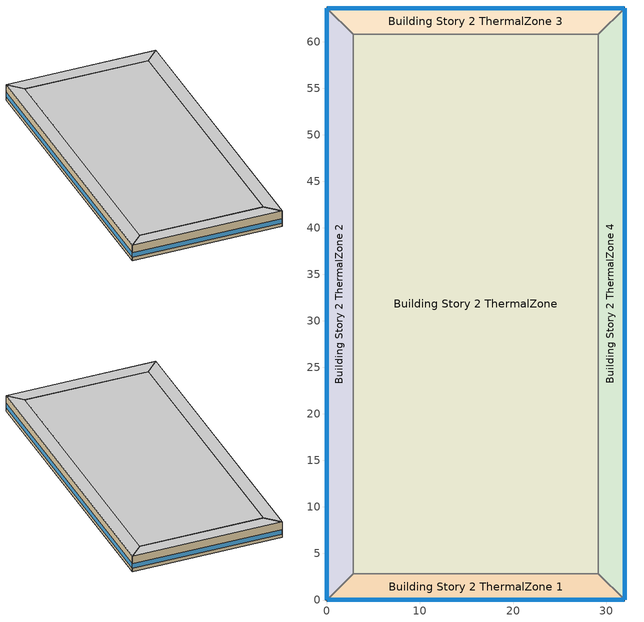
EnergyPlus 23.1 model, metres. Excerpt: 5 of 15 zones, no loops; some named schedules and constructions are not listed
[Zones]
Building Story 2 ThermalZone
 floor adiabatic (Typical Interior Floor): 29.16,2.83 2.83,2.83 2.83,60.81 29.16,60.81 z3.6
 wall adiabatic (Typical Interior Wall): 2.83,2.83 29.16,2.83 29.16,60.81 2.83,60.81 2.83,2.83 z3.6:7.2
 ceiling adiabatic (Typical Interior Ceiling): 29.16,60.81 2.83,60.81 2.83,2.83 29.16,2.83 z7.2
Building Story 2 ThermalZone 1
 floor adiabatic (Typical Interior Ceiling): 31.99,0 0,0 2.83,2.83 29.16,2.83 z3.6
 wall outside (Typical Insulated Steel Framed Exterior Wall R-20.41): 0,0 31.99,0 z3.6:7.2
 wall adiabatic (Typical Interior Wall): 31.99,0 29.16,2.83 2.83,2.83 0,0 z3.6:7.2
 window (U 0.48 SHGC 0.40 Dbl Ref-D Clr 6mm/13mm): 0.03,0 31.96,0 z4.36:5.44
 ceiling adiabatic (Typical Interior Ceiling): 29.16,2.83 2.83,2.83 0,0 31.99,0 z7.2
Building Story 2 ThermalZone 2
 floor adiabatic (Typical Interior Ceiling): 0,0 0,63.64 2.83,60.81 2.83,2.83 z3.6
 wall outside (Typical Insulated Steel Framed Exterior Wall R-20.41): 0,63.64 0,0 z3.6:7.2
 wall adiabatic (Typical Interior Wall): 0,0 2.83,2.83 2.83,60.81 0,63.64 z3.6:7.2
 window (U 0.48 SHGC 0.40 Dbl Ref-D Clr 6mm/13mm): 0,63.61 0,0.03 z4.36:5.44
 ceiling adiabatic (Typical Interior Ceiling): 2.83,2.83 2.83,60.81 0,63.64 0,0 z7.2
Building Story 2 ThermalZone 3
 floor adiabatic (Typical Interior Ceiling): 0,63.64 31.99,63.64 29.16,60.81 2.83,60.81 z3.6
 wall outside (Typical Insulated Steel Framed Exterior Wall R-20.41): 31.99,63.64 0,63.64 z3.6:7.2
 wall adiabatic (Typical Interior Wall): 0,63.64 2.83,60.81 29.16,60.81 31.99,63.64 z3.6:7.2
 window (U 0.48 SHGC 0.40 Dbl Ref-D Clr 6mm/13mm): 31.96,63.64 0.03,63.64 z4.36:5.44
 ceiling adiabatic (Typical Interior Ceiling): 2.83,60.81 29.16,60.81 31.99,63.64 0,63.64 z7.2
Building Story 2 ThermalZone 4
 floor adiabatic (Typical Interior Ceiling): 31.99,63.64 31.99,0 29.16,2.83 29.16,60.81 z3.6
 wall outside (Typical Insulated Steel Framed Exterior Wall R-20.41): 31.99,0 31.99,63.64 z3.6:7.2
 wall adiabatic (Typical Interior Wall): 31.99,63.64 29.16,60.81 29.16,2.83 31.99,0 z3.6:7.2
 window (U 0.48 SHGC 0.40 Dbl Ref-D Clr 6mm/13mm): 31.99,0.03 31.99,63.61 z4.36:5.44
 ceiling adiabatic (Typical Interior Ceiling): 29.16,60.81 29.16,2.83 31.99,0 31.99,63.64 z7.2
[Schedule:Day:Interval]
SchoolSecondary KITCHEN_ELEC_EQUIP_SCH Wkdy Day 1; SchoolSecondary KITCHEN_ELEC_EQUIP_SCH Wkdy Day 2; SchoolSecondary KITCHEN_ELEC_EQUIP_SCH Summer Design Day: No, 08:00, 0.1, 10:00, 0.15, 13:00, 0.25, 15:00, 0.15, 24:00, 0.1
SchoolSecondary KITCHEN_ELEC_EQUIP_SCH Wknd Day 1; SchoolSecondary KITCHEN_ELEC_EQUIP_SCH Default; SchoolSecondary KITCHEN_ELEC_EQUIP_SCH Winter Design Day: No, 24:00, 0.1
SchoolSecondary KITCHEN_GAS_EQUIP_SCH Wknd Day; SchoolSecondary KITCHEN_GAS_EQUIP_SCH Wknd Day 1; SchoolSecondary KITCHEN_GAS_EQUIP_SCH Default; SchoolSecondary KITCHEN_GAS_EQUIP_SCH Winter Design Day: No, 24:00, 0.02
SchoolSecondary KITCHEN_GAS_EQUIP_SCH Wkdy|SmrDsn Day; SchoolSecondary KITCHEN_GAS_EQUIP_SCH Wkdy|SmrDsn Day 1; SchoolSecondary KITCHEN_GAS_EQUIP_SCH Wkdy|SmrDsn Day 2; SchoolSecondary KITCHEN_GAS_EQUIP_SCH Summer Design Day: No, 08:00, 0.02, 10:00, 0.15, 13:00, 0.2, 15:00, 0.1, 24:00, 0.02
OfficeLarge BLDG_OCC_SCH Sat Day: No, 06:00, 0, 08:00, 0.1, 12:00, 0.3, 17:00, 0.1, 19:00, 0.05, 24:00, 0
OfficeLarge BLDG_OCC_SCH Default: No, 06:00, 0, 18:00, 0.05, 24:00, 0
OfficeLarge BLDG_OCC_SCH Wkdy Day: No, 06:00, 0, 07:00, 0.1, 08:00, 0.2, 12:00, 0.95, 13:00, 0.5, 17:00, 0.95, 18:00, 0.3, 22:00, 0.1, 24:00, 0.05
OfficeLarge BLDG_OCC_SCH Summer Design Day: No, 06:00, 0, 22:00, 1, 24:00, 0.05
OfficeLarge BLDG_OCC_SCH Winter Design Day; OfficeLarge BLDG_EQUIP_SCH Winter Design Day: No, 24:00, 0
OfficeLarge ACTIVITY_SCH Default; OfficeLarge ACTIVITY_SCH Summer Design Day; OfficeLarge ACTIVITY_SCH Winter Design Day: No, 24:00, 120
OfficeLarge BLDG_EQUIP_SCH Sat Day: No, 06:00, 0.3, 08:00, 0.4, 12:00, 0.5, 17:00, 0.35, 24:00, 0.3
OfficeLarge BLDG_EQUIP_SCH Default: No, 24:00, 0.3
OfficeLarge BLDG_EQUIP_SCH Wkdy Day: No, 08:00, 0.4, 12:00, 0.9, 13:00, 0.8, 17:00, 0.9, 18:00, 0.5, 24:00, 0.4
OfficeLarge BLDG_EQUIP_SCH Summer Design Day: No, 24:00, 1
[Schedule:Week:Daily]
OfficeLarge BLDG_LIGHT_SCH_2013 Week Rule - Jan1-Jan1: OfficeLarge BLDG_LIGHT_SCH_2013 Sat Day, OfficeLarge BLDG_LIGHT_SCH_2013 Sat Day, OfficeLarge BLDG_LIGHT_SCH_2013 Sat Day, OfficeLarge BLDG_LIGHT_SCH_2013 Sat Day, OfficeLarge BLDG_LIGHT_SCH_2013 Sat Day, OfficeLarge BLDG_LIGHT_SCH_2013 Sat Day, OfficeLarge BLDG_LIGHT_SCH_2013 Sat Day, OfficeLarge BLDG_LIGHT_SCH_2013 Default, OfficeLarge BLDG_LIGHT_SCH_2013 Summer Design Day, OfficeLarge BLDG_LIGHT_SCH_2013 Winter Design Day, OfficeLarge BLDG_LIGHT_SCH_2013 Default, OfficeLarge BLDG_LIGHT_SCH_2013 Default
OfficeLarge BLDG_LIGHT_SCH_2013 Week Rule - Jan2-Dec31: OfficeLarge BLDG_LIGHT_SCH_2013 Default, OfficeLarge BLDG_LIGHT_SCH_2013 Wkdy Day, OfficeLarge BLDG_LIGHT_SCH_2013 Wkdy Day, OfficeLarge BLDG_LIGHT_SCH_2013 Wkdy Day, OfficeLarge BLDG_LIGHT_SCH_2013 Wkdy Day, OfficeLarge BLDG_LIGHT_SCH_2013 Wkdy Day, OfficeLarge BLDG_LIGHT_SCH_2013 Sat Day, OfficeLarge BLDG_LIGHT_SCH_2013 Default, OfficeLarge BLDG_LIGHT_SCH_2013 Summer Design Day, OfficeLarge BLDG_LIGHT_SCH_2013 Winter Design Day, OfficeLarge BLDG_LIGHT_SCH_2013 Default, OfficeLarge BLDG_LIGHT_SCH_2013 Default
SchoolSecondary BLDG_LIGHT_SCH_2013 Week Rule - Jan1-Jan1: SchoolSecondary BLDG_LIGHT_SCH_2013 Wknd Day, SchoolSecondary BLDG_LIGHT_SCH_2013 Wknd Day, SchoolSecondary BLDG_LIGHT_SCH_2013 Wknd Day, SchoolSecondary BLDG_LIGHT_SCH_2013 Wknd Day, SchoolSecondary BLDG_LIGHT_SCH_2013 Wknd Day, SchoolSecondary BLDG_LIGHT_SCH_2013 Wknd Day, SchoolSecondary BLDG_LIGHT_SCH_2013 Wknd Day, SchoolSecondary BLDG_LIGHT_SCH_2013 Default, SchoolSecondary BLDG_LIGHT_SCH_2013 Summer Design Day, SchoolSecondary BLDG_LIGHT_SCH_2013 Winter Design Day, SchoolSecondary BLDG_LIGHT_SCH_2013 Default, SchoolSecondary BLDG_LIGHT_SCH_2013 Default
SchoolSecondary BLDG_LIGHT_SCH_2013 Week Rule - Jan2-Jun25: SchoolSecondary BLDG_LIGHT_SCH_2013 Wknd Day, SchoolSecondary BLDG_LIGHT_SCH_2013 Wkdy Day, SchoolSecondary BLDG_LIGHT_SCH_2013 Wkdy Day, SchoolSecondary BLDG_LIGHT_SCH_2013 Wkdy Day, SchoolSecondary BLDG_LIGHT_SCH_2013 Wkdy Day, SchoolSecondary BLDG_LIGHT_SCH_2013 Wkdy Day, SchoolSecondary BLDG_LIGHT_SCH_2013 Wknd Day, SchoolSecondary BLDG_LIGHT_SCH_2013 Default, SchoolSecondary BLDG_LIGHT_SCH_2013 Summer Design Day, SchoolSecondary BLDG_LIGHT_SCH_2013 Winter Design Day, SchoolSecondary BLDG_LIGHT_SCH_2013 Default, SchoolSecondary BLDG_LIGHT_SCH_2013 Default
SchoolSecondary BLDG_LIGHT_SCH_2013 Week Rule - Jun26-Jul2: SchoolSecondary BLDG_LIGHT_SCH_2013 Wknd Day, SchoolSecondary BLDG_LIGHT_SCH_2013 Wkdy Day, SchoolSecondary BLDG_LIGHT_SCH_2013 Wkdy Day, SchoolSecondary BLDG_LIGHT_SCH_2013 Wkdy Day, SchoolSecondary BLDG_LIGHT_SCH_2013 Wkdy Day, SchoolSecondary BLDG_LIGHT_SCH_2013 Wkdy Day 1, SchoolSecondary BLDG_LIGHT_SCH_2013 Wknd Day 1, SchoolSecondary BLDG_LIGHT_SCH_2013 Default, SchoolSecondary BLDG_LIGHT_SCH_2013 Summer Design Day, SchoolSecondary BLDG_LIGHT_SCH_2013 Winter Design Day, SchoolSecondary BLDG_LIGHT_SCH_2013 Default, SchoolSecondary BLDG_LIGHT_SCH_2013 Default
SchoolSecondary BLDG_LIGHT_SCH_2013 Week Rule - Jul3-Aug27: SchoolSecondary BLDG_LIGHT_SCH_2013 Wknd Day 1, SchoolSecondary BLDG_LIGHT_SCH_2013 Wkdy Day 1, SchoolSecondary BLDG_LIGHT_SCH_2013 Wkdy Day 1, SchoolSecondary BLDG_LIGHT_SCH_2013 Wkdy Day 1, SchoolSecondary BLDG_LIGHT_SCH_2013 Wkdy Day 1, SchoolSecondary BLDG_LIGHT_SCH_2013 Wkdy Day 1, SchoolSecondary BLDG_LIGHT_SCH_2013 Wknd Day 1, SchoolSecondary BLDG_LIGHT_SCH_2013 Default, SchoolSecondary BLDG_LIGHT_SCH_2013 Summer Design Day, SchoolSecondary BLDG_LIGHT_SCH_2013 Winter Design Day, SchoolSecondary BLDG_LIGHT_SCH_2013 Default, SchoolSecondary BLDG_LIGHT_SCH_2013 Default
SchoolSecondary BLDG_LIGHT_SCH_2013 Week Rule - Aug28-Sep3: SchoolSecondary BLDG_LIGHT_SCH_2013 Wknd Day 1, SchoolSecondary BLDG_LIGHT_SCH_2013 Wkdy Day 1, SchoolSecondary BLDG_LIGHT_SCH_2013 Wkdy Day 1, SchoolSecondary BLDG_LIGHT_SCH_2013 Wkdy Day 1, SchoolSecondary BLDG_LIGHT_SCH_2013 Wkdy Day 2, SchoolSecondary BLDG_LIGHT_SCH_2013 Wkdy Day 2, SchoolSecondary BLDG_LIGHT_SCH_2013 Default, SchoolSecondary BLDG_LIGHT_SCH_2013 Default, SchoolSecondary BLDG_LIGHT_SCH_2013 Summer Design Day, SchoolSecondary BLDG_LIGHT_SCH_2013 Winter Design Day, SchoolSecondary BLDG_LIGHT_SCH_2013 Default, SchoolSecondary BLDG_LIGHT_SCH_2013 Default
SchoolSecondary BLDG_LIGHT_SCH_2013 Week Rule - Sep4-Dec31: SchoolSecondary BLDG_LIGHT_SCH_2013 Default, SchoolSecondary BLDG_LIGHT_SCH_2013 Wkdy Day 2, SchoolSecondary BLDG_LIGHT_SCH_2013 Wkdy Day 2, SchoolSecondary BLDG_LIGHT_SCH_2013 Wkdy Day 2, SchoolSecondary BLDG_LIGHT_SCH_2013 Wkdy Day 2, SchoolSecondary BLDG_LIGHT_SCH_2013 Wkdy Day 2, SchoolSecondary BLDG_LIGHT_SCH_2013 Default, SchoolSecondary BLDG_LIGHT_SCH_2013 Default, SchoolSecondary BLDG_LIGHT_SCH_2013 Summer Design Day, SchoolSecondary BLDG_LIGHT_SCH_2013 Winter Design Day, SchoolSecondary BLDG_LIGHT_SCH_2013 Default, SchoolSecondary BLDG_LIGHT_SCH_2013 Default
SchoolSecondary BLDG_LIGHT_CLASSROOM_SCH_2013 Week Rule - Jan1-Jan1: SchoolSecondary BLDG_LIGHT_CLASSROOM_SCH_2013 Wknd Day, SchoolSecondary BLDG_LIGHT_CLASSROOM_SCH_2013 Wknd Day, SchoolSecondary BLDG_LIGHT_CLASSROOM_SCH_2013 Wknd Day, SchoolSecondary BLDG_LIGHT_CLASSROOM_SCH_2013 Wknd Day, SchoolSecondary BLDG_LIGHT_CLASSROOM_SCH_2013 Wknd Day, SchoolSecondary BLDG_LIGHT_CLASSROOM_SCH_2013 Wknd Day, SchoolSecondary BLDG_LIGHT_CLASSROOM_SCH_2013 Wknd Day, SchoolSecondary BLDG_LIGHT_CLASSROOM_SCH_2013 Default, SchoolSecondary BLDG_LIGHT_CLASSROOM_SCH_2013 Summer Design Day, SchoolSecondary BLDG_LIGHT_CLASSROOM_SCH_2013 Winter Design Day, SchoolSecondary BLDG_LIGHT_CLASSROOM_SCH_2013 Default, SchoolSecondary BLDG_LIGHT_CLASSROOM_SCH_2013 Default
SchoolSecondary BLDG_LIGHT_CLASSROOM_SCH_2013 Week Rule - Jan2-Jun25: SchoolSecondary BLDG_LIGHT_CLASSROOM_SCH_2013 Wknd Day, SchoolSecondary BLDG_LIGHT_CLASSROOM_SCH_2013 Wkdy Day, SchoolSecondary BLDG_LIGHT_CLASSROOM_SCH_2013 Wkdy Day, SchoolSecondary BLDG_LIGHT_CLASSROOM_SCH_2013 Wkdy Day, SchoolSecondary BLDG_LIGHT_CLASSROOM_SCH_2013 Wkdy Day, SchoolSecondary BLDG_LIGHT_CLASSROOM_SCH_2013 Wkdy Day, SchoolSecondary BLDG_LIGHT_CLASSROOM_SCH_2013 Wknd Day, SchoolSecondary BLDG_LIGHT_CLASSROOM_SCH_2013 Default, SchoolSecondary BLDG_LIGHT_CLASSROOM_SCH_2013 Summer Design Day, SchoolSecondary BLDG_LIGHT_CLASSROOM_SCH_2013 Winter Design Day, SchoolSecondary BLDG_LIGHT_CLASSROOM_SCH_2013 Default, SchoolSecondary BLDG_LIGHT_CLASSROOM_SCH_2013 Default
SchoolSecondary BLDG_LIGHT_CLASSROOM_SCH_2013 Week Rule - Jun26-Jul2: SchoolSecondary BLDG_LIGHT_CLASSROOM_SCH_2013 Wknd Day, SchoolSecondary BLDG_LIGHT_CLASSROOM_SCH_2013 Wkdy Day, SchoolSecondary BLDG_LIGHT_CLASSROOM_SCH_2013 Wkdy Day, SchoolSecondary BLDG_LIGHT_CLASSROOM_SCH_2013 Wkdy Day, SchoolSecondary BLDG_LIGHT_CLASSROOM_SCH_2013 Wkdy Day, SchoolSecondary BLDG_LIGHT_CLASSROOM_SCH_2013 Wkdy Day 1, SchoolSecondary BLDG_LIGHT_CLASSROOM_SCH_2013 Wknd Day 1, SchoolSecondary BLDG_LIGHT_CLASSROOM_SCH_2013 Default, SchoolSecondary BLDG_LIGHT_CLASSROOM_SCH_2013 Summer Design Day, SchoolSecondary BLDG_LIGHT_CLASSROOM_SCH_2013 Winter Design Day, SchoolSecondary BLDG_LIGHT_CLASSROOM_SCH_2013 Default, SchoolSecondary BLDG_LIGHT_CLASSROOM_SCH_2013 Default
SchoolSecondary BLDG_LIGHT_CLASSROOM_SCH_2013 Week Rule - Jul3-Aug27: SchoolSecondary BLDG_LIGHT_CLASSROOM_SCH_2013 Wknd Day 1, SchoolSecondary BLDG_LIGHT_CLASSROOM_SCH_2013 Wkdy Day 1, SchoolSecondary BLDG_LIGHT_CLASSROOM_SCH_2013 Wkdy Day 1, SchoolSecondary BLDG_LIGHT_CLASSROOM_SCH_2013 Wkdy Day 1, SchoolSecondary BLDG_LIGHT_CLASSROOM_SCH_2013 Wkdy Day 1, SchoolSecondary BLDG_LIGHT_CLASSROOM_SCH_2013 Wkdy Day 1, SchoolSecondary BLDG_LIGHT_CLASSROOM_SCH_2013 Wknd Day 1, SchoolSecondary BLDG_LIGHT_CLASSROOM_SCH_2013 Default, SchoolSecondary BLDG_LIGHT_CLASSROOM_SCH_2013 Summer Design Day, SchoolSecondary BLDG_LIGHT_CLASSROOM_SCH_2013 Winter Design Day, SchoolSecondary BLDG_LIGHT_CLASSROOM_SCH_2013 Default, SchoolSecondary BLDG_LIGHT_CLASSROOM_SCH_2013 Default
SchoolSecondary BLDG_LIGHT_CLASSROOM_SCH_2013 Week Rule - Aug28-Sep3: SchoolSecondary BLDG_LIGHT_CLASSROOM_SCH_2013 Wknd Day 1, SchoolSecondary BLDG_LIGHT_CLASSROOM_SCH_2013 Wkdy Day 1, SchoolSecondary BLDG_LIGHT_CLASSROOM_SCH_2013 Wkdy Day 1, SchoolSecondary BLDG_LIGHT_CLASSROOM_SCH_2013 Wkdy Day 1, SchoolSecondary BLDG_LIGHT_CLASSROOM_SCH_2013 Wkdy Day 2, SchoolSecondary BLDG_LIGHT_CLASSROOM_SCH_2013 Wkdy Day 2, SchoolSecondary BLDG_LIGHT_CLASSROOM_SCH_2013 Default, SchoolSecondary BLDG_LIGHT_CLASSROOM_SCH_2013 Default, SchoolSecondary BLDG_LIGHT_CLASSROOM_SCH_2013 Summer Design Day, SchoolSecondary BLDG_LIGHT_CLASSROOM_SCH_2013 Winter Design Day, SchoolSecondary BLDG_LIGHT_CLASSROOM_SCH_2013 Default, SchoolSecondary BLDG_LIGHT_CLASSROOM_SCH_2013 Default
SchoolSecondary BLDG_LIGHT_CLASSROOM_SCH_2013 Week Rule - Sep4-Dec31: SchoolSecondary BLDG_LIGHT_CLASSROOM_SCH_2013 Default, SchoolSecondary BLDG_LIGHT_CLASSROOM_SCH_2013 Wkdy Day 2, SchoolSecondary BLDG_LIGHT_CLASSROOM_SCH_2013 Wkdy Day 2, SchoolSecondary BLDG_LIGHT_CLASSROOM_SCH_2013 Wkdy Day 2, SchoolSecondary BLDG_LIGHT_CLASSROOM_SCH_2013 Wkdy Day 2, SchoolSecondary BLDG_LIGHT_CLASSROOM_SCH_2013 Wkdy Day 2, SchoolSecondary BLDG_LIGHT_CLASSROOM_SCH_2013 Default, SchoolSecondary BLDG_LIGHT_CLASSROOM_SCH_2013 Default, SchoolSecondary BLDG_LIGHT_CLASSROOM_SCH_2013 Summer Design Day, SchoolSecondary BLDG_LIGHT_CLASSROOM_SCH_2013 Winter Design Day, SchoolSecondary BLDG_LIGHT_CLASSROOM_SCH_2013 Default, SchoolSecondary BLDG_LIGHT_CLASSROOM_SCH_2013 Default
SchoolSecondary BLDG_LIGHT_CORRIDOR_SCH_2013 Week Rule - Jan1-Jan1: SchoolSecondary BLDG_LIGHT_CORRIDOR_SCH_2013 Wknd Day, SchoolSecondary BLDG_LIGHT_CORRIDOR_SCH_2013 Wknd Day, SchoolSecondary BLDG_LIGHT_CORRIDOR_SCH_2013 Wknd Day, SchoolSecondary BLDG_LIGHT_CORRIDOR_SCH_2013 Wknd Day, SchoolSecondary BLDG_LIGHT_CORRIDOR_SCH_2013 Wknd Day, SchoolSecondary BLDG_LIGHT_CORRIDOR_SCH_2013 Wknd Day, SchoolSecondary BLDG_LIGHT_CORRIDOR_SCH_2013 Wknd Day, SchoolSecondary BLDG_LIGHT_CORRIDOR_SCH_2013 Default, SchoolSecondary BLDG_LIGHT_CORRIDOR_SCH_2013 Summer Design Day, SchoolSecondary BLDG_LIGHT_CORRIDOR_SCH_2013 Winter Design Day, SchoolSecondary BLDG_LIGHT_CORRIDOR_SCH_2013 Default, SchoolSecondary BLDG_LIGHT_CORRIDOR_SCH_2013 Default
SchoolSecondary BLDG_LIGHT_CORRIDOR_SCH_2013 Week Rule - Jan2-Jun25: SchoolSecondary BLDG_LIGHT_CORRIDOR_SCH_2013 Wknd Day, SchoolSecondary BLDG_LIGHT_CORRIDOR_SCH_2013 Wkdy Day, SchoolSecondary BLDG_LIGHT_CORRIDOR_SCH_2013 Wkdy Day, SchoolSecondary BLDG_LIGHT_CORRIDOR_SCH_2013 Wkdy Day, SchoolSecondary BLDG_LIGHT_CORRIDOR_SCH_2013 Wkdy Day, SchoolSecondary BLDG_LIGHT_CORRIDOR_SCH_2013 Wkdy Day, SchoolSecondary BLDG_LIGHT_CORRIDOR_SCH_2013 Wknd Day, SchoolSecondary BLDG_LIGHT_CORRIDOR_SCH_2013 Default, SchoolSecondary BLDG_LIGHT_CORRIDOR_SCH_2013 Summer Design Day, SchoolSecondary BLDG_LIGHT_CORRIDOR_SCH_2013 Winter Design Day, SchoolSecondary BLDG_LIGHT_CORRIDOR_SCH_2013 Default, SchoolSecondary BLDG_LIGHT_CORRIDOR_SCH_2013 Default
SchoolSecondary BLDG_LIGHT_CORRIDOR_SCH_2013 Week Rule - Jun26-Jul2: SchoolSecondary BLDG_LIGHT_CORRIDOR_SCH_2013 Wknd Day, SchoolSecondary BLDG_LIGHT_CORRIDOR_SCH_2013 Wkdy Day, SchoolSecondary BLDG_LIGHT_CORRIDOR_SCH_2013 Wkdy Day, SchoolSecondary BLDG_LIGHT_CORRIDOR_SCH_2013 Wkdy Day, SchoolSecondary BLDG_LIGHT_CORRIDOR_SCH_2013 Wkdy Day, SchoolSecondary BLDG_LIGHT_CORRIDOR_SCH_2013 Wkdy Day 1, SchoolSecondary BLDG_LIGHT_CORRIDOR_SCH_2013 Wknd Day 1, SchoolSecondary BLDG_LIGHT_CORRIDOR_SCH_2013 Default, SchoolSecondary BLDG_LIGHT_CORRIDOR_SCH_2013 Summer Design Day, SchoolSecondary BLDG_LIGHT_CORRIDOR_SCH_2013 Winter Design Day, SchoolSecondary BLDG_LIGHT_CORRIDOR_SCH_2013 Default, SchoolSecondary BLDG_LIGHT_CORRIDOR_SCH_2013 Default
SchoolSecondary BLDG_LIGHT_CORRIDOR_SCH_2013 Week Rule - Jul3-Aug27: SchoolSecondary BLDG_LIGHT_CORRIDOR_SCH_2013 Wknd Day 1, SchoolSecondary BLDG_LIGHT_CORRIDOR_SCH_2013 Wkdy Day 1, SchoolSecondary BLDG_LIGHT_CORRIDOR_SCH_2013 Wkdy Day 1, SchoolSecondary BLDG_LIGHT_CORRIDOR_SCH_2013 Wkdy Day 1, SchoolSecondary BLDG_LIGHT_CORRIDOR_SCH_2013 Wkdy Day 1, SchoolSecondary BLDG_LIGHT_CORRIDOR_SCH_2013 Wkdy Day 1, SchoolSecondary BLDG_LIGHT_CORRIDOR_SCH_2013 Wknd Day 1, SchoolSecondary BLDG_LIGHT_CORRIDOR_SCH_2013 Default, SchoolSecondary BLDG_LIGHT_CORRIDOR_SCH_2013 Summer Design Day, SchoolSecondary BLDG_LIGHT_CORRIDOR_SCH_2013 Winter Design Day, SchoolSecondary BLDG_LIGHT_CORRIDOR_SCH_2013 Default, SchoolSecondary BLDG_LIGHT_CORRIDOR_SCH_2013 Default
SchoolSecondary BLDG_LIGHT_CORRIDOR_SCH_2013 Week Rule - Aug28-Sep3: SchoolSecondary BLDG_LIGHT_CORRIDOR_SCH_2013 Wknd Day 1, SchoolSecondary BLDG_LIGHT_CORRIDOR_SCH_2013 Wkdy Day 1, SchoolSecondary BLDG_LIGHT_CORRIDOR_SCH_2013 Wkdy Day 1, SchoolSecondary BLDG_LIGHT_CORRIDOR_SCH_2013 Wkdy Day 1, SchoolSecondary BLDG_LIGHT_CORRIDOR_SCH_2013 Wkdy Day 2, SchoolSecondary BLDG_LIGHT_CORRIDOR_SCH_2013 Wkdy Day 2, SchoolSecondary BLDG_LIGHT_CORRIDOR_SCH_2013 Default, SchoolSecondary BLDG_LIGHT_CORRIDOR_SCH_2013 Default, SchoolSecondary BLDG_LIGHT_CORRIDOR_SCH_2013 Summer Design Day, SchoolSecondary BLDG_LIGHT_CORRIDOR_SCH_2013 Winter Design Day, SchoolSecondary BLDG_LIGHT_CORRIDOR_SCH_2013 Default, SchoolSecondary BLDG_LIGHT_CORRIDOR_SCH_2013 Default
SchoolSecondary BLDG_LIGHT_CORRIDOR_SCH_2013 Week Rule - Sep4-Dec31: SchoolSecondary BLDG_LIGHT_CORRIDOR_SCH_2013 Default, SchoolSecondary BLDG_LIGHT_CORRIDOR_SCH_2013 Wkdy Day 2, SchoolSecondary BLDG_LIGHT_CORRIDOR_SCH_2013 Wkdy Day 2, SchoolSecondary BLDG_LIGHT_CORRIDOR_SCH_2013 Wkdy Day 2, SchoolSecondary BLDG_LIGHT_CORRIDOR_SCH_2013 Wkdy Day 2, SchoolSecondary BLDG_LIGHT_CORRIDOR_SCH_2013 Wkdy Day 2, SchoolSecondary BLDG_LIGHT_CORRIDOR_SCH_2013 Default, SchoolSecondary BLDG_LIGHT_CORRIDOR_SCH_2013 Default, SchoolSecondary BLDG_LIGHT_CORRIDOR_SCH_2013 Summer Design Day, SchoolSecondary BLDG_LIGHT_CORRIDOR_SCH_2013 Winter Design Day, SchoolSecondary BLDG_LIGHT_CORRIDOR_SCH_2013 Default, SchoolSecondary BLDG_LIGHT_CORRIDOR_SCH_2013 Default
SchoolSecondary BLDG_LIGHT_GYM_SCH_2013 Week Rule - Jan1-Jan1: SchoolSecondary BLDG_LIGHT_GYM_SCH_2013 Wknd Day, SchoolSecondary BLDG_LIGHT_GYM_SCH_2013 Wknd Day, SchoolSecondary BLDG_LIGHT_GYM_SCH_2013 Wknd Day, SchoolSecondary BLDG_LIGHT_GYM_SCH_2013 Wknd Day, SchoolSecondary BLDG_LIGHT_GYM_SCH_2013 Wknd Day, SchoolSecondary BLDG_LIGHT_GYM_SCH_2013 Wknd Day, SchoolSecondary BLDG_LIGHT_GYM_SCH_2013 Wknd Day, SchoolSecondary BLDG_LIGHT_GYM_SCH_2013 Default, SchoolSecondary BLDG_LIGHT_GYM_SCH_2013 Summer Design Day, SchoolSecondary BLDG_LIGHT_GYM_SCH_2013 Winter Design Day, SchoolSecondary BLDG_LIGHT_GYM_SCH_2013 Default, SchoolSecondary BLDG_LIGHT_GYM_SCH_2013 Default
SchoolSecondary BLDG_LIGHT_GYM_SCH_2013 Week Rule - Jan2-Jun25: SchoolSecondary BLDG_LIGHT_GYM_SCH_2013 Wknd Day, SchoolSecondary BLDG_LIGHT_GYM_SCH_2013 Wkdy Day, SchoolSecondary BLDG_LIGHT_GYM_SCH_2013 Wkdy Day, SchoolSecondary BLDG_LIGHT_GYM_SCH_2013 Wkdy Day, SchoolSecondary BLDG_LIGHT_GYM_SCH_2013 Wkdy Day, SchoolSecondary BLDG_LIGHT_GYM_SCH_2013 Wkdy Day, SchoolSecondary BLDG_LIGHT_GYM_SCH_2013 Wknd Day, SchoolSecondary BLDG_LIGHT_GYM_SCH_2013 Default, SchoolSecondary BLDG_LIGHT_GYM_SCH_2013 Summer Design Day, SchoolSecondary BLDG_LIGHT_GYM_SCH_2013 Winter Design Day, SchoolSecondary BLDG_LIGHT_GYM_SCH_2013 Default, SchoolSecondary BLDG_LIGHT_GYM_SCH_2013 Default
SchoolSecondary KITCHEN_ELEC_EQUIP_SCH Week Rule - Jul3-Aug27: SchoolSecondary KITCHEN_ELEC_EQUIP_SCH Wknd Day 1, SchoolSecondary KITCHEN_ELEC_EQUIP_SCH Wkdy Day 1, SchoolSecondary KITCHEN_ELEC_EQUIP_SCH Wkdy Day 1, SchoolSecondary KITCHEN_ELEC_EQUIP_SCH Wkdy Day 1, SchoolSecondary KITCHEN_ELEC_EQUIP_SCH Wkdy Day 1, SchoolSecondary KITCHEN_ELEC_EQUIP_SCH Wkdy Day 1, SchoolSecondary KITCHEN_ELEC_EQUIP_SCH Wknd Day 1, SchoolSecondary KITCHEN_ELEC_EQUIP_SCH Default, SchoolSecondary KITCHEN_ELEC_EQUIP_SCH Summer Design Day, SchoolSecondary KITCHEN_ELEC_EQUIP_SCH Winter Design Day, SchoolSecondary KITCHEN_ELEC_EQUIP_SCH Default, SchoolSecondary KITCHEN_ELEC_EQUIP_SCH Default
SchoolSecondary KITCHEN_ELEC_EQUIP_SCH Week Rule - Aug28-Sep3: SchoolSecondary KITCHEN_ELEC_EQUIP_SCH Wknd Day 1, SchoolSecondary KITCHEN_ELEC_EQUIP_SCH Wkdy Day 1, SchoolSecondary KITCHEN_ELEC_EQUIP_SCH Wkdy Day 1, SchoolSecondary KITCHEN_ELEC_EQUIP_SCH Wkdy Day 1, SchoolSecondary KITCHEN_ELEC_EQUIP_SCH Wkdy Day 2, SchoolSecondary KITCHEN_ELEC_EQUIP_SCH Wkdy Day 2, SchoolSecondary KITCHEN_ELEC_EQUIP_SCH Default, SchoolSecondary KITCHEN_ELEC_EQUIP_SCH Default, SchoolSecondary KITCHEN_ELEC_EQUIP_SCH Summer Design Day, SchoolSecondary KITCHEN_ELEC_EQUIP_SCH Winter Design Day, SchoolSecondary KITCHEN_ELEC_EQUIP_SCH Default, SchoolSecondary KITCHEN_ELEC_EQUIP_SCH Default
SchoolSecondary KITCHEN_ELEC_EQUIP_SCH Week Rule - Sep4-Dec31: SchoolSecondary KITCHEN_ELEC_EQUIP_SCH Default, SchoolSecondary KITCHEN_ELEC_EQUIP_SCH Wkdy Day 2, SchoolSecondary KITCHEN_ELEC_EQUIP_SCH Wkdy Day 2, SchoolSecondary KITCHEN_ELEC_EQUIP_SCH Wkdy Day 2, SchoolSecondary KITCHEN_ELEC_EQUIP_SCH Wkdy Day 2, SchoolSecondary KITCHEN_ELEC_EQUIP_SCH Wkdy Day 2, SchoolSecondary KITCHEN_ELEC_EQUIP_SCH Default, SchoolSecondary KITCHEN_ELEC_EQUIP_SCH Default, SchoolSecondary KITCHEN_ELEC_EQUIP_SCH Summer Design Day, SchoolSecondary KITCHEN_ELEC_EQUIP_SCH Winter Design Day, SchoolSecondary KITCHEN_ELEC_EQUIP_SCH Default, SchoolSecondary KITCHEN_ELEC_EQUIP_SCH Default
SchoolSecondary KITCHEN_GAS_EQUIP_SCH Week Rule - Jan1-Jan1: SchoolSecondary KITCHEN_GAS_EQUIP_SCH Wknd Day, SchoolSecondary KITCHEN_GAS_EQUIP_SCH Wknd Day, SchoolSecondary KITCHEN_GAS_EQUIP_SCH Wknd Day, SchoolSecondary KITCHEN_GAS_EQUIP_SCH Wknd Day, SchoolSecondary KITCHEN_GAS_EQUIP_SCH Wknd Day, SchoolSecondary KITCHEN_GAS_EQUIP_SCH Wknd Day, SchoolSecondary KITCHEN_GAS_EQUIP_SCH Wknd Day, SchoolSecondary KITCHEN_GAS_EQUIP_SCH Default, SchoolSecondary KITCHEN_GAS_EQUIP_SCH Summer Design Day, SchoolSecondary KITCHEN_GAS_EQUIP_SCH Winter Design Day, SchoolSecondary KITCHEN_GAS_EQUIP_SCH Default, SchoolSecondary KITCHEN_GAS_EQUIP_SCH Default
SchoolSecondary KITCHEN_GAS_EQUIP_SCH Week Rule - Jan2-Jun25: SchoolSecondary KITCHEN_GAS_EQUIP_SCH Wknd Day, SchoolSecondary KITCHEN_GAS_EQUIP_SCH Wkdy|SmrDsn Day, SchoolSecondary KITCHEN_GAS_EQUIP_SCH Wkdy|SmrDsn Day, SchoolSecondary KITCHEN_GAS_EQUIP_SCH Wkdy|SmrDsn Day, SchoolSecondary KITCHEN_GAS_EQUIP_SCH Wkdy|SmrDsn Day, SchoolSecondary KITCHEN_GAS_EQUIP_SCH Wkdy|SmrDsn Day, SchoolSecondary KITCHEN_GAS_EQUIP_SCH Wknd Day, SchoolSecondary KITCHEN_GAS_EQUIP_SCH Default, SchoolSecondary KITCHEN_GAS_EQUIP_SCH Summer Design Day, SchoolSecondary KITCHEN_GAS_EQUIP_SCH Winter Design Day, SchoolSecondary KITCHEN_GAS_EQUIP_SCH Default, SchoolSecondary KITCHEN_GAS_EQUIP_SCH Default
SchoolSecondary KITCHEN_GAS_EQUIP_SCH Week Rule - Jun26-Jul2: SchoolSecondary KITCHEN_GAS_EQUIP_SCH Wknd Day, SchoolSecondary KITCHEN_GAS_EQUIP_SCH Wkdy|SmrDsn Day, SchoolSecondary KITCHEN_GAS_EQUIP_SCH Wkdy|SmrDsn Day, SchoolSecondary KITCHEN_GAS_EQUIP_SCH Wkdy|SmrDsn Day, SchoolSecondary KITCHEN_GAS_EQUIP_SCH Wkdy|SmrDsn Day, SchoolSecondary KITCHEN_GAS_EQUIP_SCH Wkdy|SmrDsn Day 1, SchoolSecondary KITCHEN_GAS_EQUIP_SCH Wknd Day 1, SchoolSecondary KITCHEN_GAS_EQUIP_SCH Default, SchoolSecondary KITCHEN_GAS_EQUIP_SCH Summer Design Day, SchoolSecondary KITCHEN_GAS_EQUIP_SCH Winter Design Day, SchoolSecondary KITCHEN_GAS_EQUIP_SCH Default, SchoolSecondary KITCHEN_GAS_EQUIP_SCH Default
SchoolSecondary KITCHEN_GAS_EQUIP_SCH Week Rule - Jul3-Aug27: SchoolSecondary KITCHEN_GAS_EQUIP_SCH Wknd Day 1, SchoolSecondary KITCHEN_GAS_EQUIP_SCH Wkdy|SmrDsn Day 1, SchoolSecondary KITCHEN_GAS_EQUIP_SCH Wkdy|SmrDsn Day 1, SchoolSecondary KITCHEN_GAS_EQUIP_SCH Wkdy|SmrDsn Day 1, SchoolSecondary KITCHEN_GAS_EQUIP_SCH Wkdy|SmrDsn Day 1, SchoolSecondary KITCHEN_GAS_EQUIP_SCH Wkdy|SmrDsn Day 1, SchoolSecondary KITCHEN_GAS_EQUIP_SCH Wknd Day 1, SchoolSecondary KITCHEN_GAS_EQUIP_SCH Default, SchoolSecondary KITCHEN_GAS_EQUIP_SCH Summer Design Day, SchoolSecondary KITCHEN_GAS_EQUIP_SCH Winter Design Day, SchoolSecondary KITCHEN_GAS_EQUIP_SCH Default, SchoolSecondary KITCHEN_GAS_EQUIP_SCH Default
SchoolSecondary KITCHEN_GAS_EQUIP_SCH Week Rule - Aug28-Sep3: SchoolSecondary KITCHEN_GAS_EQUIP_SCH Wknd Day 1, SchoolSecondary KITCHEN_GAS_EQUIP_SCH Wkdy|SmrDsn Day 1, SchoolSecondary KITCHEN_GAS_EQUIP_SCH Wkdy|SmrDsn Day 1, SchoolSecondary KITCHEN_GAS_EQUIP_SCH Wkdy|SmrDsn Day 1, SchoolSecondary KITCHEN_GAS_EQUIP_SCH Wkdy|SmrDsn Day 2, SchoolSecondary KITCHEN_GAS_EQUIP_SCH Wkdy|SmrDsn Day 2, SchoolSecondary KITCHEN_GAS_EQUIP_SCH Default, SchoolSecondary KITCHEN_GAS_EQUIP_SCH Default, SchoolSecondary KITCHEN_GAS_EQUIP_SCH Summer Design Day, SchoolSecondary KITCHEN_GAS_EQUIP_SCH Winter Design Day, SchoolSecondary KITCHEN_GAS_EQUIP_SCH Default, SchoolSecondary KITCHEN_GAS_EQUIP_SCH Default
SchoolSecondary KITCHEN_GAS_EQUIP_SCH Week Rule - Sep4-Dec31: SchoolSecondary KITCHEN_GAS_EQUIP_SCH Default, SchoolSecondary KITCHEN_GAS_EQUIP_SCH Wkdy|SmrDsn Day 2, SchoolSecondary KITCHEN_GAS_EQUIP_SCH Wkdy|SmrDsn Day 2, SchoolSecondary KITCHEN_GAS_EQUIP_SCH Wkdy|SmrDsn Day 2, SchoolSecondary KITCHEN_GAS_EQUIP_SCH Wkdy|SmrDsn Day 2, SchoolSecondary KITCHEN_GAS_EQUIP_SCH Wkdy|SmrDsn Day 2, SchoolSecondary KITCHEN_GAS_EQUIP_SCH Default, SchoolSecondary KITCHEN_GAS_EQUIP_SCH Default, SchoolSecondary KITCHEN_GAS_EQUIP_SCH Summer Design Day, SchoolSecondary KITCHEN_GAS_EQUIP_SCH Winter Design Day, SchoolSecondary KITCHEN_GAS_EQUIP_SCH Default, SchoolSecondary KITCHEN_GAS_EQUIP_SCH Default
OfficeLarge BLDG_OCC_SCH Week Rule - Jan1-Jan1: OfficeLarge BLDG_OCC_SCH Sat Day, OfficeLarge BLDG_OCC_SCH Sat Day, OfficeLarge BLDG_OCC_SCH Sat Day, OfficeLarge BLDG_OCC_SCH Sat Day, OfficeLarge BLDG_OCC_SCH Sat Day, OfficeLarge BLDG_OCC_SCH Sat Day, OfficeLarge BLDG_OCC_SCH Sat Day, OfficeLarge BLDG_OCC_SCH Default, OfficeLarge BLDG_OCC_SCH Summer Design Day, OfficeLarge BLDG_OCC_SCH Winter Design Day, OfficeLarge BLDG_OCC_SCH Default, OfficeLarge BLDG_OCC_SCH Default
OfficeLarge BLDG_OCC_SCH Week Rule - Jan2-Dec31: OfficeLarge BLDG_OCC_SCH Default, OfficeLarge BLDG_OCC_SCH Wkdy Day, OfficeLarge BLDG_OCC_SCH Wkdy Day, OfficeLarge BLDG_OCC_SCH Wkdy Day, OfficeLarge BLDG_OCC_SCH Wkdy Day, OfficeLarge BLDG_OCC_SCH Wkdy Day, OfficeLarge BLDG_OCC_SCH Sat Day, OfficeLarge BLDG_OCC_SCH Default, OfficeLarge BLDG_OCC_SCH Summer Design Day, OfficeLarge BLDG_OCC_SCH Winter Design Day, OfficeLarge BLDG_OCC_SCH Default, OfficeLarge BLDG_OCC_SCH Default
OfficeLarge ACTIVITY_SCH Week Rule - Jan1-Dec31: OfficeLarge ACTIVITY_SCH Default, OfficeLarge ACTIVITY_SCH Default, OfficeLarge ACTIVITY_SCH Default, OfficeLarge ACTIVITY_SCH Default, OfficeLarge ACTIVITY_SCH Default, OfficeLarge ACTIVITY_SCH Default, OfficeLarge ACTIVITY_SCH Default, OfficeLarge ACTIVITY_SCH Default, OfficeLarge ACTIVITY_SCH Summer Design Day, OfficeLarge ACTIVITY_SCH Winter Design Day, OfficeLarge ACTIVITY_SCH Default, OfficeLarge ACTIVITY_SCH Default
OfficeLarge BLDG_EQUIP_SCH Week Rule - Jan1-Jan1: OfficeLarge BLDG_EQUIP_SCH Sat Day, OfficeLarge BLDG_EQUIP_SCH Sat Day, OfficeLarge BLDG_EQUIP_SCH Sat Day, OfficeLarge BLDG_EQUIP_SCH Sat Day, OfficeLarge BLDG_EQUIP_SCH Sat Day, OfficeLarge BLDG_EQUIP_SCH Sat Day, OfficeLarge BLDG_EQUIP_SCH Sat Day, OfficeLarge BLDG_EQUIP_SCH Default, OfficeLarge BLDG_EQUIP_SCH Summer Design Day, OfficeLarge BLDG_EQUIP_SCH Winter Design Day, OfficeLarge BLDG_EQUIP_SCH Default, OfficeLarge BLDG_EQUIP_SCH Default
OfficeLarge BLDG_EQUIP_SCH Week Rule - Jan2-Dec31: OfficeLarge BLDG_EQUIP_SCH Default, OfficeLarge BLDG_EQUIP_SCH Wkdy Day, OfficeLarge BLDG_EQUIP_SCH Wkdy Day, OfficeLarge BLDG_EQUIP_SCH Wkdy Day, OfficeLarge BLDG_EQUIP_SCH Wkdy Day, OfficeLarge BLDG_EQUIP_SCH Wkdy Day, OfficeLarge BLDG_EQUIP_SCH Sat Day, OfficeLarge BLDG_EQUIP_SCH Default, OfficeLarge BLDG_EQUIP_SCH Summer Design Day, OfficeLarge BLDG_EQUIP_SCH Winter Design Day, OfficeLarge BLDG_EQUIP_SCH Default, OfficeLarge BLDG_EQUIP_SCH Default
[Schedule:Year]
OfficeLarge BLDG_LIGHT_SCH_2013: OfficeLarge BLDG_LIGHT_SCH_2013 Week Rule - Jan1-Jan1, 1, 1, 1, 1, OfficeLarge BLDG_LIGHT_SCH_2013 Week Rule - Jan2-Dec31, 1, 2, 12, 31
SchoolSecondary BLDG_LIGHT_SCH_2013: SchoolSecondary BLDG_LIGHT_SCH_2013 Week Rule - Jan1-Jan1, 1, 1, 1, 1, SchoolSecondary BLDG_LIGHT_SCH_2013 Week Rule - Jan2-Jun25, 1, 2, 6, 25, SchoolSecondary BLDG_LIGHT_SCH_2013 Week Rule - Jun26-Jul2, 6, 26, 7, 2, SchoolSecondary BLDG_LIGHT_SCH_2013 Week Rule - Jul3-Aug27, 7, 3, 8, 27, SchoolSecondary BLDG_LIGHT_SCH_2013 Week Rule - Aug28-Sep3, 8, 28, 9, 3, SchoolSecondary BLDG_LIGHT_SCH_2013 Week Rule - Sep4-Dec31, 9, 4, 12, 31
SchoolSecondary BLDG_LIGHT_CLASSROOM_SCH_2013: SchoolSecondary BLDG_LIGHT_CLASSROOM_SCH_2013 Week Rule - Jan1-Jan1, 1, 1, 1, 1, SchoolSecondary BLDG_LIGHT_CLASSROOM_SCH_2013 Week Rule - Jan2-Jun25, 1, 2, 6, 25, SchoolSecondary BLDG_LIGHT_CLASSROOM_SCH_2013 Week Rule - Jun26-Jul2, 6, 26, 7, 2, SchoolSecondary BLDG_LIGHT_CLASSROOM_SCH_2013 Week Rule - Jul3-Aug27, 7, 3, 8, 27, SchoolSecondary BLDG_LIGHT_CLASSROOM_SCH_2013 Week Rule - Aug28-Sep3, 8, 28, 9, 3, SchoolSecondary BLDG_LIGHT_CLASSROOM_SCH_2013 Week Rule - Sep4-Dec31, 9, 4, 12, 31
SchoolSecondary BLDG_LIGHT_CORRIDOR_SCH_2013: SchoolSecondary BLDG_LIGHT_CORRIDOR_SCH_2013 Week Rule - Jan1-Jan1, 1, 1, 1, 1, SchoolSecondary BLDG_LIGHT_CORRIDOR_SCH_2013 Week Rule - Jan2-Jun25, 1, 2, 6, 25, SchoolSecondary BLDG_LIGHT_CORRIDOR_SCH_2013 Week Rule - Jun26-Jul2, 6, 26, 7, 2, SchoolSecondary BLDG_LIGHT_CORRIDOR_SCH_2013 Week Rule - Jul3-Aug27, 7, 3, 8, 27, SchoolSecondary BLDG_LIGHT_CORRIDOR_SCH_2013 Week Rule - Aug28-Sep3, 8, 28, 9, 3, SchoolSecondary BLDG_LIGHT_CORRIDOR_SCH_2013 Week Rule - Sep4-Dec31, 9, 4, 12, 31
SchoolSecondary BLDG_LIGHT_GYM_SCH_2013: SchoolSecondary BLDG_LIGHT_GYM_SCH_2013 Week Rule - Jan1-Jan1, 1, 1, 1, 1, SchoolSecondary BLDG_LIGHT_GYM_SCH_2013 Week Rule - Jan2-Jun25, 1, 2, 6, 25, SchoolSecondary BLDG_LIGHT_GYM_SCH_2013 Week Rule - Jun26-Jul2, 6, 26, 7, 2, SchoolSecondary BLDG_LIGHT_GYM_SCH_2013 Week Rule - Jul3-Aug27, 7, 3, 8, 27, SchoolSecondary BLDG_LIGHT_GYM_SCH_2013 Week Rule - Aug28-Sep3, 8, 28, 9, 3, SchoolSecondary BLDG_LIGHT_GYM_SCH_2013 Week Rule - Sep4-Dec31, 9, 4, 12, 31
SchoolSecondary BLDG_LIGHT_LIBRARY_SCH_2013: SchoolSecondary BLDG_LIGHT_LIBRARY_SCH_2013 Week Rule - Jan1-Jan1, 1, 1, 1, 1, SchoolSecondary BLDG_LIGHT_LIBRARY_SCH_2013 Week Rule - Jan2-Jun25, 1, 2, 6, 25, SchoolSecondary BLDG_LIGHT_LIBRARY_SCH_2013 Week Rule - Jun26-Jul2, 6, 26, 7, 2, SchoolSecondary BLDG_LIGHT_LIBRARY_SCH_2013 Week Rule - Jul3-Aug27, 7, 3, 8, 27, SchoolSecondary BLDG_LIGHT_LIBRARY_SCH_2013 Week Rule - Aug28-Sep3, 8, 28, 9, 3, SchoolSecondary BLDG_LIGHT_LIBRARY_SCH_2013 Week Rule - Sep4-Dec31, 9, 4, 12, 31
SchoolSecondary BLDG_LIGHT_LOBBYFLR1_SCH_2013: SchoolSecondary BLDG_LIGHT_LOBBYFLR1_SCH_2013 Week Rule - Jan1-Jan1, 1, 1, 1, 1, SchoolSecondary BLDG_LIGHT_LOBBYFLR1_SCH_2013 Week Rule - Jan2-Jun25, 1, 2, 6, 25, SchoolSecondary BLDG_LIGHT_LOBBYFLR1_SCH_2013 Week Rule - Jun26-Jul2, 6, 26, 7, 2, SchoolSecondary BLDG_LIGHT_LOBBYFLR1_SCH_2013 Week Rule - Jul3-Aug27, 7, 3, 8, 27, SchoolSecondary BLDG_LIGHT_LOBBYFLR1_SCH_2013 Week Rule - Aug28-Sep3, 8, 28, 9, 3, SchoolSecondary BLDG_LIGHT_LOBBYFLR1_SCH_2013 Week Rule - Sep4-Dec31, 9, 4, 12, 31
SchoolSecondary BLDG_LIGHT_MECHANICAL_SCH_2013: SchoolSecondary BLDG_LIGHT_MECHANICAL_SCH_2013 Week Rule - Jan1-Jan1, 1, 1, 1, 1, SchoolSecondary BLDG_LIGHT_MECHANICAL_SCH_2013 Week Rule - Jan2-Jun25, 1, 2, 6, 25, SchoolSecondary BLDG_LIGHT_MECHANICAL_SCH_2013 Week Rule - Jun26-Jul2, 6, 26, 7, 2, SchoolSecondary BLDG_LIGHT_MECHANICAL_SCH_2013 Week Rule - Jul3-Aug27, 7, 3, 8, 27, SchoolSecondary BLDG_LIGHT_MECHANICAL_SCH_2013 Week Rule - Aug28-Sep3, 8, 28, 9, 3, SchoolSecondary BLDG_LIGHT_MECHANICAL_SCH_2013 Week Rule - Sep4-Dec31, 9, 4, 12, 31
SchoolSecondary BLDG_LIGHT_OFFICE_SCH_2013: SchoolSecondary BLDG_LIGHT_OFFICE_SCH_2013 Week Rule - Jan1-Jan1, 1, 1, 1, 1, SchoolSecondary BLDG_LIGHT_OFFICE_SCH_2013 Week Rule - Jan2-Jun25, 1, 2, 6, 25, SchoolSecondary BLDG_LIGHT_OFFICE_SCH_2013 Week Rule - Jun26-Jul2, 6, 26, 7, 2, SchoolSecondary BLDG_LIGHT_OFFICE_SCH_2013 Week Rule - Jul3-Aug27, 7, 3, 8, 27, SchoolSecondary BLDG_LIGHT_OFFICE_SCH_2013 Week Rule - Aug28-Sep3, 8, 28, 9, 3, SchoolSecondary BLDG_LIGHT_OFFICE_SCH_2013 Week Rule - Sep4-Dec31, 9, 4, 12, 31
SchoolSecondary BLDG_LIGHT_BATH_SCH_2013: SchoolSecondary BLDG_LIGHT_BATH_SCH_2013 Week Rule - Jan1-Jan1, 1, 1, 1, 1, SchoolSecondary BLDG_LIGHT_BATH_SCH_2013 Week Rule - Jan2-Jun25, 1, 2, 6, 25, SchoolSecondary BLDG_LIGHT_BATH_SCH_2013 Week Rule - Jun26-Jul2, 6, 26, 7, 2, SchoolSecondary BLDG_LIGHT_BATH_SCH_2013 Week Rule - Jul3-Aug27, 7, 3, 8, 27, SchoolSecondary BLDG_LIGHT_BATH_SCH_2013 Week Rule - Aug28-Sep3, 8, 28, 9, 3, SchoolSecondary BLDG_LIGHT_BATH_SCH_2013 Week Rule - Sep4-Dec31, 9, 4, 12, 31
SchoolSecondary BLDG_OCC_SCH_Auditorium: SchoolSecondary BLDG_OCC_SCH_Auditorium Week Rule - Jan1-Jan1, 1, 1, 1, 1, SchoolSecondary BLDG_OCC_SCH_Auditorium Week Rule - Jan2-Jun25, 1, 2, 6, 25, SchoolSecondary BLDG_OCC_SCH_Auditorium Week Rule - Jun26-Jul2, 6, 26, 7, 2, SchoolSecondary BLDG_OCC_SCH_Auditorium Week Rule - Jul3-Aug27, 7, 3, 8, 27, SchoolSecondary BLDG_OCC_SCH_Auditorium Week Rule - Aug28-Sep3, 8, 28, 9, 3, SchoolSecondary BLDG_OCC_SCH_Auditorium Week Rule - Sep4-Dec31, 9, 4, 12, 31
SchoolSecondary ACTIVITY_SCH: SchoolSecondary ACTIVITY_SCH Week Rule - Jan1-Dec31, 1, 1, 12, 31
Work Efficiency Schedule: Work Efficiency Schedule Week Rule - Jan1-Dec31, 1, 1, 12, 31
Clothing Schedule: Clothing Schedule Week Rule - Jan1-Dec31, 1, 1, 12, 31
Air Velocity Schedule: Air Velocity Schedule Week Rule - Jan1-Dec31, 1, 1, 12, 31
SchoolSecondary BLDG_OCC_SCH_Cafeteria: SchoolSecondary BLDG_OCC_SCH_Cafeteria Week Rule - Jan1-Jan1, 1, 1, 1, 1, SchoolSecondary BLDG_OCC_SCH_Cafeteria Week Rule - Jan2-Jun25, 1, 2, 6, 25, SchoolSecondary BLDG_OCC_SCH_Cafeteria Week Rule - Jun26-Jul2, 6, 26, 7, 2, SchoolSecondary BLDG_OCC_SCH_Cafeteria Week Rule - Jul3-Aug27, 7, 3, 8, 27, SchoolSecondary BLDG_OCC_SCH_Cafeteria Week Rule - Aug28-Sep3, 8, 28, 9, 3, SchoolSecondary BLDG_OCC_SCH_Cafeteria Week Rule - Sep4-Dec31, 9, 4, 12, 31
SchoolSecondary BLDG_OCC_SCH: SchoolSecondary BLDG_OCC_SCH Week Rule - Jan1-Jan1, 1, 1, 1, 1, SchoolSecondary BLDG_OCC_SCH Week Rule - Jan2-Jun11, 1, 2, 6, 11, SchoolSecondary BLDG_OCC_SCH Week Rule - Jun12-Jun18, 6, 12, 6, 18, SchoolSecondary BLDG_OCC_SCH Week Rule - Jun19-Sep10, 6, 19, 9, 10, SchoolSecondary BLDG_OCC_SCH Week Rule - Sep11-Sep17, 9, 11, 9, 17, SchoolSecondary BLDG_OCC_SCH Week Rule - Sep18-Dec31, 9, 18, 12, 31
SchoolSecondary BLDG_OCC_SCH_Extend: SchoolSecondary BLDG_OCC_SCH_Extend Week Rule - Jan1-Jan1, 1, 1, 1, 1, SchoolSecondary BLDG_OCC_SCH_Extend Week Rule - Jan2-Jun25, 1, 2, 6, 25, SchoolSecondary BLDG_OCC_SCH_Extend Week Rule - Jun26-Jul2, 6, 26, 7, 2, SchoolSecondary BLDG_OCC_SCH_Extend Week Rule - Jul3-Aug27, 7, 3, 8, 27, SchoolSecondary BLDG_OCC_SCH_Extend Week Rule - Aug28-Sep3, 8, 28, 9, 3, SchoolSecondary BLDG_OCC_SCH_Extend Week Rule - Sep4-Dec31, 9, 4, 12, 31
SchoolSecondary BLDG_OCC_SCH_Gym: SchoolSecondary BLDG_OCC_SCH_Gym Week Rule - Jan1-Jan1, 1, 1, 1, 1, SchoolSecondary BLDG_OCC_SCH_Gym Week Rule - Jan2-Jun25, 1, 2, 6, 25, SchoolSecondary BLDG_OCC_SCH_Gym Week Rule - Jun26-Jul2, 6, 26, 7, 2, SchoolSecondary BLDG_OCC_SCH_Gym Week Rule - Jul3-Aug27, 7, 3, 8, 27, SchoolSecondary BLDG_OCC_SCH_Gym Week Rule - Aug28-Sep3, 8, 28, 9, 3, SchoolSecondary BLDG_OCC_SCH_Gym Week Rule - Sep4-Dec31, 9, 4, 12, 31
SchoolSecondary BLDG_OCC_SCH_Offices: SchoolSecondary BLDG_OCC_SCH_Offices Week Rule - Jan1-Jan1, 1, 1, 1, 1, SchoolSecondary BLDG_OCC_SCH_Offices Week Rule - Jan2-Jun25, 1, 2, 6, 25, SchoolSecondary BLDG_OCC_SCH_Offices Week Rule - Jun26-Jul2, 6, 26, 7, 2, SchoolSecondary BLDG_OCC_SCH_Offices Week Rule - Jul3-Aug27, 7, 3, 8, 27, SchoolSecondary BLDG_OCC_SCH_Offices Week Rule - Aug28-Sep3, 8, 28, 9, 3, SchoolSecondary BLDG_OCC_SCH_Offices Week Rule - Sep4-Dec31, 9, 4, 12, 31
Elevator Schedule 3: Elevator Schedule 3 Week Rule - Jan1-Jan1, 1, 1, 1, 1, Elevator Schedule 3 Week Rule - Jan2-Jun11, 1, 2, 6, 11, Elevator Schedule 3 Week Rule - Jun12-Jun18, 6, 12, 6, 18, Elevator Schedule 3 Week Rule - Jun19-Jun25, 6, 19, 6, 25, Elevator Schedule 3 Week Rule - Jun26-Jul2, 6, 26, 7, 2, Elevator Schedule 3 Week Rule - Jul3-Aug27, 7, 3, 8, 27, Elevator Schedule 3 Week Rule - Aug28-Sep3, 8, 28, 9, 3, Elevator Schedule 3 Week Rule - Sep4-Sep10, 9, 4, 9, 10, Elevator Schedule 3 Week Rule - Sep11-Sep17, 9, 11, 9, 17, Elevator Schedule 3 Week Rule - Sep18-Dec31, 9, 18, 12, 31
Elevator Schedule 1: Elevator Schedule 1 Week Rule - Jan1-Jan1, 1, 1, 1, 1, Elevator Schedule 1 Week Rule - Jan2-Jun11, 1, 2, 6, 11, Elevator Schedule 1 Week Rule - Jun12-Jun18, 6, 12, 6, 18, Elevator Schedule 1 Week Rule - Jun19-Jun25, 6, 19, 6, 25, Elevator Schedule 1 Week Rule - Jun26-Jul2, 6, 26, 7, 2, Elevator Schedule 1 Week Rule - Jul3-Aug27, 7, 3, 8, 27, Elevator Schedule 1 Week Rule - Aug28-Sep3, 8, 28, 9, 3, Elevator Schedule 1 Week Rule - Sep4-Sep10, 9, 4, 9, 10, Elevator Schedule 1 Week Rule - Sep11-Sep17, 9, 11, 9, 17, Elevator Schedule 1 Week Rule - Sep18-Dec31, 9, 18, 12, 31
Elevator Schedule 2: Elevator Schedule 2 Week Rule - Jan1-Jan1, 1, 1, 1, 1, Elevator Schedule 2 Week Rule - Jan2-Jun11, 1, 2, 6, 11, Elevator Schedule 2 Week Rule - Jun12-Jun18, 6, 12, 6, 18, Elevator Schedule 2 Week Rule - Jun19-Jun25, 6, 19, 6, 25, Elevator Schedule 2 Week Rule - Jun26-Jul2, 6, 26, 7, 2, Elevator Schedule 2 Week Rule - Jul3-Aug27, 7, 3, 8, 27, Elevator Schedule 2 Week Rule - Aug28-Sep3, 8, 28, 9, 3, Elevator Schedule 2 Week Rule - Sep4-Sep10, 9, 4, 9, 10, Elevator Schedule 2 Week Rule - Sep11-Sep17, 9, 11, 9, 17, Elevator Schedule 2 Week Rule - Sep18-Dec31, 9, 18, 12, 31
DataCenter_EQUIP_SCH: DataCenter_EQUIP_SCH Week Rule - Jan1-Jan29, 1, 1, 1, 29, DataCenter_EQUIP_SCH Week Rule - Jan30-Feb5, 1, 30, 2, 5, DataCenter_EQUIP_SCH Week Rule - Feb6-Feb26, 2, 6, 2, 26, DataCenter_EQUIP_SCH Week Rule - Feb27-Mar5, 2, 27, 3, 5, DataCenter_EQUIP_SCH Week Rule - Mar6-Mar26, 3, 6, 3, 26, DataCenter_EQUIP_SCH Week Rule - Mar27-Apr2, 3, 27, 4, 2, DataCenter_EQUIP_SCH Week Rule - Apr3-Apr30, 4, 3, 4, 30, DataCenter_EQUIP_SCH Week Rule - May1-May28, 5, 1, 5, 28, DataCenter_EQUIP_SCH Week Rule - May29-Jun4, 5, 29, 6, 4, DataCenter_EQUIP_SCH Week Rule - Jun5-Jun25, 6, 5, 6, 25, DataCenter_EQUIP_SCH Week Rule - Jun26-Jul2, 6, 26, 7, 2, DataCenter_EQUIP_SCH Week Rule - Jul3-Jul30, 7, 3, 7, 30, DataCenter_EQUIP_SCH Week Rule - Jul31-Aug6, 7, 31, 8, 6, DataCenter_EQUIP_SCH Week Rule - Aug7-Aug27, 8, 7, 8, 27, DataCenter_EQUIP_SCH Week Rule - Aug28-Sep3, 8, 28, 9, 3, DataCenter_EQUIP_SCH Week Rule - Sep4-Sep24, 9, 4, 9, 24, DataCenter_EQUIP_SCH Week Rule - Sep25-Oct1, 9, 25, 10, 1, DataCenter_EQUIP_SCH Week Rule - Oct2-Oct29, 10, 2, 10, 29, DataCenter_EQUIP_SCH Week Rule - Oct30-Nov5, 10, 30, 11, 5, DataCenter_EQUIP_SCH Week Rule - Nov6-Nov26, 11, 6, 11, 26, DataCenter_EQUIP_SCH Week Rule - Nov27-Dec3, 11, 27, 12, 3, DataCenter_EQUIP_SCH Week Rule - Dec4-Dec31, 12, 4, 12, 31
SchoolSecondary BLDG_EQUIP_SCH_2013: SchoolSecondary BLDG_EQUIP_SCH_2013 Week Rule - Jan1-Jan1, 1, 1, 1, 1, SchoolSecondary BLDG_EQUIP_SCH_2013 Week Rule - Jan2-Jun25, 1, 2, 6, 25, SchoolSecondary BLDG_EQUIP_SCH_2013 Week Rule - Jun26-Jul2, 6, 26, 7, 2, SchoolSecondary BLDG_EQUIP_SCH_2013 Week Rule - Jul3-Aug27, 7, 3, 8, 27, SchoolSecondary BLDG_EQUIP_SCH_2013 Week Rule - Aug28-Sep3, 8, 28, 9, 3, SchoolSecondary BLDG_EQUIP_SCH_2013 Week Rule - Sep4-Dec31, 9, 4, 12, 31
SchoolSecondary KITCHEN_ELEC_EQUIP_SCH: SchoolSecondary KITCHEN_ELEC_EQUIP_SCH Week Rule - Jan1-Jan1, 1, 1, 1, 1, SchoolSecondary KITCHEN_ELEC_EQUIP_SCH Week Rule - Jan2-Jun25, 1, 2, 6, 25, SchoolSecondary KITCHEN_ELEC_EQUIP_SCH Week Rule - Jun26-Jul2, 6, 26, 7, 2, SchoolSecondary KITCHEN_ELEC_EQUIP_SCH Week Rule - Jul3-Aug27, 7, 3, 8, 27, SchoolSecondary KITCHEN_ELEC_EQUIP_SCH Week Rule - Aug28-Sep3, 8, 28, 9, 3, SchoolSecondary KITCHEN_ELEC_EQUIP_SCH Week Rule - Sep4-Dec31, 9, 4, 12, 31
SchoolSecondary KITCHEN_GAS_EQUIP_SCH: SchoolSecondary KITCHEN_GAS_EQUIP_SCH Week Rule - Jan1-Jan1, 1, 1, 1, 1, SchoolSecondary KITCHEN_GAS_EQUIP_SCH Week Rule - Jan2-Jun25, 1, 2, 6, 25, SchoolSecondary KITCHEN_GAS_EQUIP_SCH Week Rule - Jun26-Jul2, 6, 26, 7, 2, SchoolSecondary KITCHEN_GAS_EQUIP_SCH Week Rule - Jul3-Aug27, 7, 3, 8, 27, SchoolSecondary KITCHEN_GAS_EQUIP_SCH Week Rule - Aug28-Sep3, 8, 28, 9, 3, SchoolSecondary KITCHEN_GAS_EQUIP_SCH Week Rule - Sep4-Dec31, 9, 4, 12, 31
OfficeLarge BLDG_OCC_SCH: OfficeLarge BLDG_OCC_SCH Week Rule - Jan1-Jan1, 1, 1, 1, 1, OfficeLarge BLDG_OCC_SCH Week Rule - Jan2-Dec31, 1, 2, 12, 31
OfficeLarge ACTIVITY_SCH: OfficeLarge ACTIVITY_SCH Week Rule - Jan1-Dec31, 1, 1, 12, 31
OfficeLarge BLDG_EQUIP_SCH: OfficeLarge BLDG_EQUIP_SCH Week Rule - Jan1-Jan1, 1, 1, 1, 1, OfficeLarge BLDG_EQUIP_SCH Week Rule - Jan2-Dec31, 1, 2, 12, 31
[Schedule:File] Rows to Skip at Top=1; Number of Hours of Data=8760; Column Separator=Comma; Interpolate to Timestep=No; Minutes per Item=60; Adjust Schedule for Daylight Savings=Yes
Name | File | Column Number
New York 2019 Historical Hourly Emissions Sch | historical_hourly_co2e_2019.csv | 9
NYSTc 2030 Future Hourly Emissions Sch | future_hourly_co2e_2030.csv | 10
